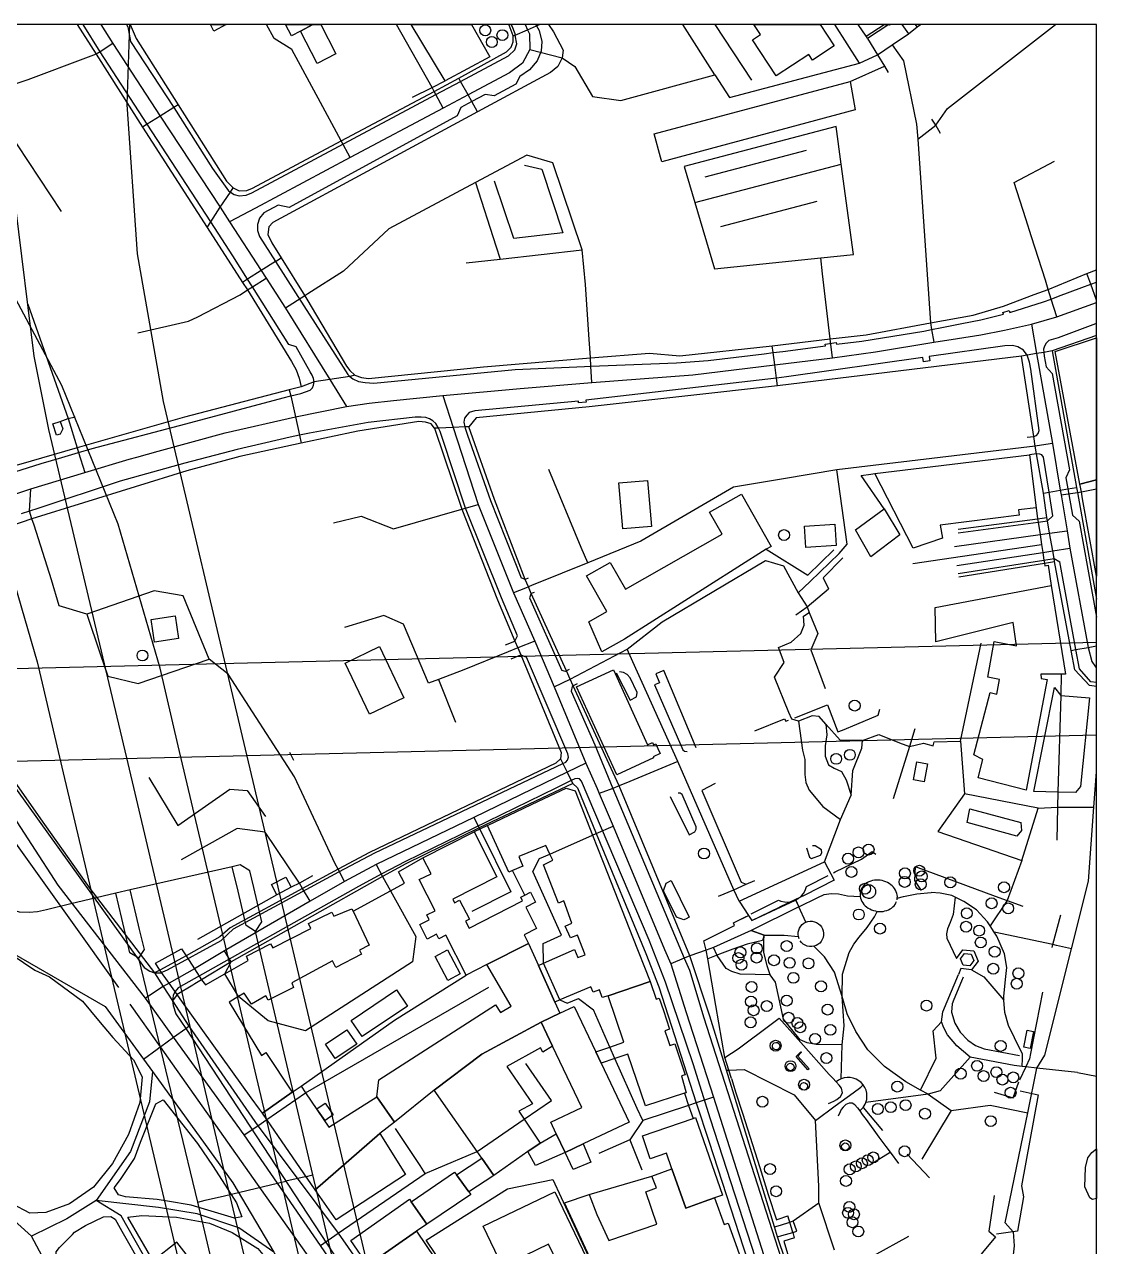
# Model space of a CAD drawing. Header units: metres. Extents: x -847 to 846, y -696 to 697.
# Drawn here: x 551.1 to 845.7, y 359.7 to 695.7 of the extents above; entities that cross this region are included whole.
import ezdxf

# ---------------------------------------------------------------- set-up
doc = ezdxf.new("R2010")
doc.units = ezdxf.units.M
for name, color, linetype in [('OSM_BARRIER', 1, 'Continuous'), ('OSM_BUILDING', 8, 'Continuous'), ('OSM_GREEN_EXISTING', 94, 'Continuous'), ('OSM_HYDROGRAPHY', 5, 'Continuous'), ('OSM_PATH', 32, 'Continuous'), ('OSM_RAILWAY', 6, 'Continuous'), ('OSM_ROAD_LOCAL', 9, 'Continuous'), ('OSM_ROAD_MAJOR', 30, 'Continuous'), ('SITE_BORDER', 3, 'Continuous')]:
    doc.layers.add(name, color=color, linetype=linetype)

msp = doc.modelspace()

# ---------------------------------------------------------------- linework, layer by layer
at = {"layer": 'OSM_BARRIER'}
for points in [[(608.295, 632.161), (602.275, 641.434), (584.796, 668.351), (571.897, 688.233), (567.237, 695.747)], [(579.075, 695.747), (579.471, 695.123), (580.191, 691.049), (592.132, 672.893), (602.751, 656.106), (607.124, 650.017), (607.681, 649.638), (608.696, 649.004), (610.099, 648.625), (612.023, 648.792), (613.589, 649.482), (664.158, 676.477), (670.955, 680.017), (684.143, 687.12), (685.828, 688.778), (686.354, 690.426), (685.978, 692.808), (685.928, 693.131), (685.151, 695.246), (684.836, 695.747)], [(691.551, 695.747), (691.779, 695.357), (692.525, 694.077), (693.308, 691.06), (693.07, 688.422), (692.005, 685.761), (689.868, 683.235), (687.212, 681.442), (686.141, 679.283)], [(750.956, 680.429), (740.889, 695.747)], [(782.386, 692.496), (780.25, 695.747)], [(782.8, 691.873), (785.563, 687.409), (787.436, 684.259), (788.495, 682.555)], [(778.064, 680.051), (787.436, 684.259)], [(686.141, 679.283), (680.158, 676.077), (677.721, 676.522), (674.031, 674.563), (670.993, 672.926), (669.984, 670.577), (623.788, 645.442), (620.787, 646.054), (616.903, 643.972), (615.694, 642.525), (615.149, 640.766), (615.099, 639.107), (615.644, 637.46), (620.035, 630.547), (625.523, 621.92)], [(657.724, 675.732), (663.124, 678.414), (666.658, 680.207)], [(802.809, 665.791), (801.525, 668.062), (800.498, 669.687)], [(688.497, 657.03), (693.226, 655.972), (699.028, 638.417), (685.583, 636.903), (680.29, 652.7)], [(629.602, 600.212), (625.736, 607.125), (623.738, 607.771), (613.708, 623.612), (612.405, 625.682), (608.295, 632.161)], [(625.523, 621.92), (638.685, 601.526)], [(835.292, 620.996), (841.682, 623.4)], [(841.682, 623.4), (844.163, 624.335), (845.742, 624.929)], [(803.198, 612.413), (808.686, 613.482), (813.911, 614.573), (820.15, 616.075), (820.006, 616.576), (821.729, 617.066), (821.873, 616.576), (831.17, 619.448)], [(831.17, 619.448), (833.288, 620.239), (835.292, 620.996)], [(798.299, 611.456), (800.391, 611.868), (803.198, 612.413)], [(845.491, 613.448), (835.192, 609.574)], [(845.742, 613.541), (845.491, 613.448)], [(771.147, 607.86), (774.161, 608.261)], [(774.161, 608.261), (774.223, 607.793), (781.24, 608.639), (798.299, 611.456)], [(835.192, 609.574), (832.661, 608.829), (831.872, 608.138)], [(709.095, 601.871), (730.245, 602.739), (738.953, 603.329), (754.37, 605.188)], [(754.37, 605.188), (756.839, 605.5), (759.545, 605.845)], [(759.545, 605.845), (771.21, 607.393), (771.147, 607.86)], [(820.501, 607.37), (799.74, 604.443), (799.921, 603.218), (798.211, 602.951), (798.023, 604.187), (760.485, 598.81)], [(824.11, 607.092), (822.681, 607.493), (820.501, 607.37)], [(827.643, 600.981), (827.33, 602.851), (826.678, 604.799), (825.632, 606.157), (824.11, 607.092)], [(831.872, 608.138), (831.433, 607.326), (831.189, 606.48), (831.226, 605.522), (831.327, 604.509), (831.859, 601.626), (833.513, 599.745)], [(638.685, 601.526), (639.92, 599.522), (640.465, 598.977), (641.317, 598.331), (642.839, 597.552)], [(647.099, 597.107), (685.947, 600.836), (704.992, 601.693)], [(704.992, 601.693), (706.771, 601.771), (709.095, 601.871)], [(626.983, 594.29), (629.614, 595.225), (630.197, 595.826), (630.541, 596.606), (630.698, 597.485), (630.516, 598.42), (630.159, 599.277), (629.602, 600.212)], [(755.348, 598.175), (705.374, 592.431), (705.43, 591.919), (703.388, 591.685), (703.325, 592.197), (674.827, 589.548), (673.261, 589.069)], [(760.485, 598.81), (757.778, 598.476), (755.348, 598.175)], [(829.936, 584.082), (827.643, 600.981)], [(833.513, 599.745), (838.349, 573.24), (837.297, 571.058), (837.848, 568.03), (839.164, 560.828), (840.924, 559.169), (845.742, 532.783)], [(642.839, 597.552), (644.681, 597.274), (647.099, 597.107)], [(569.629, 579.106), (595.459, 585.93), (622.178, 593.055)], [(622.178, 593.055), (624.283, 593.6), (626.983, 594.29)], [(672.64, 588.335), (672.052, 587.489), (671.864, 586.353), (672.127, 585.106), (672.196, 584.761), (672.816, 582.802)], [(673.261, 589.069), (672.64, 588.335)], [(558.841, 585.908), (560.877, 586.609), (563.057, 587.355), (565.043, 587.823)], [(660.117, 587.789), (658.432, 587.767), (645.545, 586.32), (629.376, 583.392)], [(662.429, 587.299), (661.37, 587.678), (660.117, 587.789)], [(665.743, 582.446), (665.311, 583.826), (664.897, 584.772), (664.816, 584.962), (664.12, 586.03), (663.3, 586.787), (662.429, 587.299)], [(624.082, 582.279), (609.548, 578.917), (595.189, 575.154), (577.41, 570.201), (554.7, 562.664)], [(629.376, 583.392), (626.676, 582.824), (624.082, 582.279)], [(672.283, 562.72), (665.743, 582.446)], [(672.816, 582.802), (679.2, 564.846)], [(826.703, 582.245), (828.514, 582.479), (829.24, 582.702), (829.723, 583.247), (829.936, 584.082)], [(561.316, 576.635), (565.933, 578.06), (569.629, 579.106)], [(517.807, 562.609), (537.892, 569.41), (555.671, 575.043), (561.316, 576.635)], [(831.132, 576.746), (830.669, 577.436), (830.143, 577.626), (829.266, 577.67), (827.286, 577.381)], [(833.757, 560.594), (832.699, 567.117), (831.132, 576.746)], [(787.323, 562.564), (781.027, 571.759), (783.702, 572.115), (784.792, 572.26)], [(679.2, 564.846), (687.569, 543.606)], [(554.7, 562.664), (552.42, 561.919), (550.146, 561.184)], [(686.586, 527.61), (682.213, 538.063), (672.283, 562.72)], [(829.128, 562.82), (829.535, 559.837), (829.679, 558.868), (830.199, 555.495), (830.619, 552.779), (830.957, 550.597), (831.283, 548.482), (831.414, 547.603), (831.527, 546.879), (832.454, 547.046), (833.225, 541.436)], [(807.69, 555.952), (829.679, 558.868), (832.279, 559.236), (833.757, 560.594)], [(754.959, 551.477), (766.392, 544.308), (773.547, 551.299)], [(795.254, 547.536), (830.619, 552.779)], [(776.009, 549.128), (770.627, 543.551), (772.075, 540.579)], [(807.746, 544.809), (831.283, 548.482), (834.052, 548.916), (835.631, 547.959)], [(841.068, 518.548), (840.091, 523.847), (835.631, 547.959)], [(689.543, 543.495), (688.722, 543.161), (687.569, 543.606)], [(691.165, 539.588), (690.376, 539.243), (689.919, 538.118)], [(689.919, 538.118), (698.764, 518.114)], [(763.116, 533.398), (766.179, 535.603), (772.075, 540.579)], [(683.297, 525.127), (685.89, 526.218), (686.586, 527.61)], [(684.85, 521.298), (687.5, 522.411), (689.023, 521.788)], [(699.836, 492.9), (700.349, 493.424), (700.619, 494.281), (700.45, 495.171), (689.023, 521.788)], [(700.807, 518.37), (700.055, 517.981), (699.779, 517.836), (698.764, 518.114)], [(713.687, 517.446), (717.571, 509.921), (719.313, 510.856), (719.444, 512.025), (717.552, 516.099), (716.713, 517.023), (715.704, 517.569), (714.652, 517.702)], [(735.701, 496.863), (726.768, 518.125), (724.588, 517.168), (725.647, 514.741), (724.231, 514.129), (732.005, 496.318), (732.519, 495.939), (733.227, 495.806)], [(845.742, 514.803), (844.144, 515.02), (841.068, 518.548)], [(702.987, 514.418), (701.928, 513.862), (701.565, 513.673), (701.295, 512.47)], [(836.057, 517.09), (835.887, 511.246), (835.104, 484.652), (834.985, 480.566), (834.829, 471.416)], [(701.295, 512.47), (707.817, 497.654), (712.829, 485.709), (732.438, 439.011), (733.828, 435.693), (737.806, 422.624), (761.462, 349.02), (762.22, 346.66), (770.308, 323.973), (772.82, 317.661), (777.174, 309.791), (799.683, 282.15), (802.07, 279.223)], [(531.32, 509.743), (583.982, 436.45), (585.498, 435.448), (586.801, 435.014), (587.891, 434.948), (588.511, 435.003), (589.112, 435.226), (590.39, 435.76), (605.156, 443.864), (608.539, 447.092), (637.439, 462.755), (647.337, 467.965), (699.04, 492.522), (699.836, 492.9)], [(762.778, 505.123), (771.793, 508.697), (774.643, 501.272), (775.921, 501.717)], [(779.849, 503.32), (785.675, 505.847), (786.22, 507.494)], [(751.789, 501.528), (759.984, 504.845), (760.372, 504.133), (761.105, 504.433)], [(775.921, 501.717), (779.849, 503.32)], [(795.824, 502.095), (794.302, 497.197), (789.823, 482.826)], [(625.097, 493.357), (624.577, 494.47), (624.038, 495.606)], [(535.248, 489.227), (567.837, 443.731), (576.896, 430.907)], [(585.247, 488.659), (593.247, 475.523), (607.531, 485.442), (612.236, 485.108), (617.279, 477.961)], [(831.233, 226.914), (788.689, 282.117), (771.354, 304.025), (767.533, 310.192), (765.064, 315.613), (762.596, 322.57), (757.24, 340.471), (756.482, 342.808), (739.611, 394.75), (734.862, 409.967), (727.225, 432.387), (722.74, 443.976), (704.165, 487.68), (703.651, 488.281), (703.106, 488.448), (702.385, 488.325), (701.352, 487.869), (697.161, 485.798)], [(697.161, 485.798), (655.782, 465.594), (649.329, 462.232), (642.889, 458.692), (593.341, 430.851), (592.489, 429.871), (592.364, 429.727), (591.925, 428.714), (591.756, 427.266), (591.919, 425.953), (592.665, 423.671), (595.421, 419.719), (637.746, 355.02), (640.972, 354.475), (651.81, 338.344), (652.562, 334.482), (667.378, 312.374), (670.711, 311.461), (676.593, 301.297), (676.005, 297.179), (677.352, 294.574), (680.327, 293.282)], [(728.56, 483.461), (733.809, 472.885), (735.319, 473.765), (735.701, 474.522), (735.701, 475.145), (731.836, 483.973), (731.329, 484.351), (730.74, 484.396)], [(740.901, 487.001), (737.218, 485.108), (748.03, 459.928), (749.396, 459.393), (751.814, 460.339)], [(678.31, 475.512), (676.224, 474.499), (674.626, 473.731)], [(765.985, 469.39), (766.869, 466.829), (767.414, 466.451), (769.894, 467.375), (770.233, 467.965), (770.101, 468.766), (768.378, 469.857), (767.708, 469.902)], [(773.91, 462.722), (781.14, 466.217), (784.072, 468.321), (785.036, 467.653)], [(641.436, 451.913), (651.716, 457.557), (655.563, 459.672), (653.852, 462.766), (660.593, 466.607)], [(795.918, 464.225), (795.686, 460.362), (797.578, 457.601)], [(795.918, 464.225), (817.851, 456.098)], [(630.266, 461.675), (626.638, 459.627), (624.414, 458.492)], [(688.565, 456.332), (685.22, 463.111)], [(765.998, 458.748), (771.931, 461.709)], [(773.459, 462.477), (773.91, 462.722)], [(741.828, 456.031), (746.082, 457.846), (749.396, 459.393), (751.814, 460.339)], [(758.355, 454.929), (758.975, 454.673), (759.971, 454.462), (760.986, 454.44), (761.995, 454.595), (762.953, 454.94), (763.83, 455.453), (764.601, 456.12), (765.165, 456.811), (765.616, 457.59), (765.929, 458.425), (765.998, 458.748)], [(620.43, 456.41), (598.635, 444.154)], [(750.843, 451.189), (758.355, 454.929)], [(817.851, 456.098), (821.203, 454.885), (825.469, 453.349)], [(745.951, 448.684), (749.428, 450.465)], [(833.513, 441.983), (833.714, 442.729), (835.9, 450.933)], [(738.928, 438.855), (738.408, 441.237), (737.844, 443.809)], [(740.024, 432.443), (738.928, 438.855)], [(627.077, 403.823), (652.819, 421.968), (672.49, 434.38)], [(809.099, 433.79), (808.629, 432.677)], [(741.12, 426.031), (740.024, 432.443)], [(808.629, 432.677), (806.518, 427.678)], [(806.518, 427.678), (806.011, 426.476)], [(830.888, 429.66), (827.568, 412.762)], [(580.072, 426.409), (588.392, 414.621), (622.071, 366.92), (663.237, 308.722), (671.08, 294.006), (675.641, 284.599), (682.758, 259.04), (669.552, 250.892)], [(743.576, 411.671), (741.12, 426.031)], [(806.011, 426.476), (805.892, 424.161), (806.781, 421.133), (808.266, 418.695), (810.346, 416.502), (812.426, 414.955), (814.863, 414.064)], [(743.576, 411.671), (747.254, 414.064), (756.701, 421.111), (758.543, 422.48)], [(758.543, 422.48), (764.45, 415.867)], [(764.45, 415.867), (772.275, 407.04)], [(814.863, 414.064), (824.548, 412.227)], [(745.362, 405.927), (744.648, 408.22), (743.576, 411.671)], [(827.568, 412.762), (827.28, 411.303), (826.277, 409.133), (824.58, 405.448)], [(772.275, 407.04), (773.24, 406.027)], [(745.362, 405.927), (746.621, 401.986)], [(772.031, 399.069), (772.682, 399.336), (773.547, 399.693), (774.349, 400.171), (775.389, 400.939), (775.921, 402.008), (775.683, 403.255), (774.969, 404.09)], [(773.24, 406.027), (774.173, 404.98), (774.969, 404.09)], [(817.613, 402.186), (822.844, 400.572), (824.36, 404.969)], [(732.475, 401.874), (733.622, 398.513), (734.831, 394.962)], [(746.621, 401.986), (748.406, 396.375)], [(780.018, 397.845), (779.279, 398.713), (778.596, 399.125), (777.763, 399.181), (776.811, 398.802), (776.128, 398.09), (775.501, 397.399), (775.238, 396.754), (774.731, 395.563)], [(780.018, 397.845), (780.632, 397.01), (781.353, 396.008)], [(748.406, 396.375), (753.18, 381.414)], [(781.353, 396.008), (782.399, 394.639)], [(782.399, 394.639), (785.939, 389.785)], [(785.939, 389.785), (787.843, 387.191)], [(787.843, 387.191), (788.977, 385.655), (791.282, 382.527)], [(783.94, 382.561), (788.977, 385.655)], [(793.707, 385.076), (799.84, 378.609)], [(753.18, 381.414), (755.523, 374.067)], [(706.32, 374.067), (723.498, 379.087)], [(755.523, 374.067), (757.753, 367.076)], [(817.557, 373.744), (816.11, 363.981), (817.995, 362.378), (810.822, 353.773)], [(757.753, 367.076), (758.273, 367.254)], [(758.273, 367.254), (760.861, 368.145)], [(761.224, 367.009), (760.861, 368.145)], [(762.421, 363.213), (762.289, 363.625), (761.393, 366.464), (761.224, 367.009)], [(762.753, 362.156), (762.421, 363.213)], [(762.753, 362.156), (759.771, 361.187)], [(759.771, 361.187), (762.37, 352.616)]]:
    msp.add_lwpolyline(points, dxfattribs=at)
at = {"layer": 'OSM_BUILDING'}
for points in [[(603.158, 693.943), (602.182, 695.747), (606.49, 695.747)], [(626.933, 693.91), (624.49, 692.585), (622.78, 695.747), (630.326, 695.747)], [(636.693, 687.687), (631.562, 684.993), (626.933, 693.91), (630.326, 695.747), (632.489, 695.747)], [(657.325, 695.747), (673.914, 695.747), (678.955, 686.852), (666.658, 680.207)], [(773.653, 689.891), (767.658, 685.951), (766.656, 687.476), (757.691, 681.587), (751.15, 691.55), (753.349, 692.986), (751.536, 695.747), (769.806, 695.747)], [(788.789, 695.558), (788.67, 695.736), (782.8, 691.873), (782.386, 692.496), (787.328, 695.747), (789.078, 695.747)], [(779.361, 672.236), (726.286, 657.932), (725.891, 659.234), (724.181, 665.668), (778.064, 680.051)], [(834.327, 605.778), (845.742, 609.622), (845.742, 570.489), (841.15, 569.344)], [(558.841, 585.908), (560.877, 586.609), (561.566, 584.561), (560.852, 583.125), (559.887, 582.791)], [(827.286, 577.381), (829.128, 562.82), (824.273, 562.252), (824.442, 560.805), (802.766, 558.1), (803.373, 554.482), (795.348, 551.733), (784.792, 572.26)], [(845.742, 570.489), (845.742, 544.006), (841.914, 565.269), (841.563, 567.228), (841.15, 569.344)], [(706.176, 531.517), (711.1, 534.345), (705.549, 544.152), (712.077, 547.848), (716.231, 540.512), (742.799, 555.551), (739.36, 561.629), (748.137, 566.594), (756.275, 552.223), (754.959, 551.477), (715.999, 526.686), (709.784, 523.235)], [(783.721, 549.395), (779.511, 556.764), (787.323, 562.564), (791.683, 555.417)], [(773.791, 558.345), (774.161, 552.468), (765.816, 551.944), (765.446, 557.822)], [(833.225, 541.436), (837.197, 517.101), (836.057, 517.09), (830.431, 517.068), (830.487, 515.877), (832.154, 515.61), (826.384, 485.175), (813.19, 488.637), (814.474, 493.669), (811.994, 494.949), (816.529, 512.025), (818.365, 511.602), (819.023, 515.643), (815.859, 516.311), (817.619, 526.096), (823.778, 524.916), (822.863, 531.35), (801.525, 526.007), (801.425, 535.413)], [(592.452, 533.109), (593.366, 526.897), (586.813, 525.94), (585.899, 532.152)], [(645.946, 506.125), (639.199, 520.163), (648.609, 524.671), (655.35, 510.634)], [(712.929, 518.292), (722.345, 497.676), (723.717, 498.299), (723.986, 497.709), (724.575, 497.988), (725.177, 496.685), (725.803, 495.316), (723.83, 494.414), (723.993, 494.058), (713.863, 489.45), (702.793, 513.65)], [(799.239, 492.466), (798.318, 487.513), (795.436, 488.047), (796.357, 493.001)], [(692.331, 436.974), (693.715, 437.597), (702.235, 441.404), (703.137, 439.178), (705.136, 439.957), (703.112, 445.322), (701.17, 444.599), (699.66, 447.849), (701.496, 448.606), (699.316, 454.774), (697.806, 454.172), (693.696, 464.659), (696.259, 465.961), (695.457, 467.631), (694.404, 470.035), (686.943, 466.996), (688.027, 464.269), (685.22, 463.111), (684.205, 462.699), (678.31, 475.512), (692.393, 482.18), (699.98, 485.765), (702.392, 485.03), (707.203, 472.83), (711.313, 462.41), (718.217, 444.899), (723.053, 432.632), (711.463, 428.702), (709.897, 428.235), (709.108, 430.294), (707.36, 429.671), (706.777, 431.152), (698.244, 427.511), (696.854, 426.921)], [(672.302, 449.174), (673.254, 447.293), (687.964, 454.762), (687.457, 455.764), (688.565, 456.332), (690.15, 457.133), (691.547, 454.373), (688.841, 453.004), (691.811, 447.148), (688.377, 445.412), (689.574, 443.052), (678.166, 437.263), (672.49, 434.38), (666.908, 445.367), (664.941, 444.365), (664.321, 445.601), (661.715, 444.276), (659.71, 448.228), (662.322, 449.553), (661.64, 450.9), (663.932, 452.068), (659.597, 460.607), (662.811, 462.232), (660.593, 466.607), (674.626, 473.731), (680.904, 461.375), (668.8, 455.23), (669.283, 454.273), (670.667, 454.985), (673.348, 449.697)], [(620.43, 456.41), (618.964, 459.226), (622.942, 461.308), (624.414, 458.492)], [(732.951, 449.853), (732.312, 449.53), (730.32, 450.298), (726.699, 457.568), (727.438, 459.66), (728.779, 460.328), (733.797, 450.276)], [(616.176, 412.238), (617.404, 413.04), (624.671, 402.164), (616.514, 396.375), (615.7, 397.533), (613.376, 400.572), (594.525, 426.933), (593.04, 429.025), (590.835, 432.131), (588.292, 435.727), (587.045, 437.597), (594.243, 441.616), (595.471, 439.679), (597.839, 436.105), (599.769, 433.066), (600.853, 431.652), (606.165, 434.725), (612.511, 438.365), (612.067, 439.59), (618.663, 442.929), (619.296, 441.838), (629.796, 447.17), (629.169, 448.517), (635.509, 451.668), (636.142, 450.577), (641.066, 452.614), (641.436, 451.913), (645.802, 442.617), (643.108, 441.248), (643.716, 440.079), (636.674, 436.461), (635.735, 438.298), (624.565, 432.276), (625.022, 430.973), (618.012, 427.433), (617.392, 428.625), (613.438, 426.331), (611.465, 429.393), (609.899, 428.469), (607.355, 426.921)], [(663.657, 402.687), (652.756, 393.893), (647.951, 400.85), (648.502, 405.548), (680.565, 426.209), (681.925, 424.072), (684.857, 425.819), (678.166, 437.263), (689.574, 443.052), (692.331, 436.974), (696.854, 426.921), (698.238, 423.893), (693.107, 421.456), (676.794, 412.65)], [(809.488, 440.28), (811.323, 440.068), (812.056, 438.365), (810.954, 436.884), (809.112, 437.096), (808.379, 438.799)], [(711.952, 414.565), (715.817, 415.878), (711.463, 428.702), (723.053, 432.632), (724.682, 427.712), (725.565, 428.012), (726.68, 424.65), (728.39, 419.485), (727.112, 419.051), (727.896, 416.691), (728.453, 415.01), (729.844, 415.467), (732.663, 406.951), (731.648, 406.617), (732.939, 402.019), (732.475, 401.874), (721.737, 398.446), (716.926, 412.606), (713.336, 411.381), (709.602, 410.112), (708.105, 413.262)], [(697.23, 390.72), (695.72, 393.904), (704.246, 397.945), (696.246, 414.832), (693.107, 421.456), (698.238, 423.893), (702.179, 425.764), (708.105, 413.262), (709.602, 410.112), (717.264, 393.937), (704.616, 387.948), (699.654, 385.6)], [(676.794, 412.65), (693.107, 421.456), (696.246, 414.832), (693.565, 413.196), (692.894, 414.365), (683.616, 409.21), (690.664, 398.969), (686.924, 396.976), (688.434, 394.717), (692.832, 388.138), (689.455, 385.811), (680.033, 379.277), (676.775, 384.052), (675.497, 385.833), (663.657, 402.687)], [(639.707, 419.318), (642.382, 415.333), (636.499, 411.392), (633.83, 415.366)], [(827.468, 414.164), (825.789, 414.498), (826.71, 419.196), (828.388, 418.862)], [(630.936, 375.269), (617.724, 394.661), (616.514, 396.375), (624.671, 402.164), (627.077, 403.823), (628.28, 401.997), (634.739, 392.524), (647.951, 400.85), (652.756, 393.893), (648.765, 390.787)], [(633.68, 399.103), (635.904, 395.897), (633.68, 394.349), (631.456, 397.566)], [(729.048, 381.113), (727.576, 385.41), (723.065, 383.874), (720.904, 390.208), (734.831, 394.962), (735.551, 395.206), (742.906, 373.822), (740.732, 373.076), (737.907, 372.097), (732.82, 370.315)], [(636.781, 367.109), (630.936, 375.269), (648.765, 390.787), (655.769, 379.566)], [(697.23, 390.72), (699.654, 385.6), (691.504, 381.982), (689.455, 385.811), (692.832, 388.138)], [(704.616, 387.948), (706.714, 382.95), (701.884, 380.935), (699.654, 385.6)], [(676.775, 384.052), (680.033, 379.277), (673.16, 374.757), (669.771, 379.444)], [(669.245, 380.178), (669.771, 379.444), (673.16, 374.757), (673.718, 373.989), (661.627, 365.907), (657.379, 372.019)], [(699.541, 371.696), (706.32, 374.067), (708.406, 368.501), (711.67, 361.421), (724.907, 365.829), (721.838, 374.779), (724.763, 375.826), (723.498, 379.087), (729.048, 381.113), (732.82, 370.315), (737.907, 372.097), (740.732, 373.076), (743.363, 365.774), (744.447, 366.163), (746.934, 359.25), (749.196, 352.938), (746.803, 352.048), (747.974, 348.519), (746.702, 348.096), (748.131, 343.799), (736.56, 339.858), (737.587, 336.842), (718.605, 330.374)], [(696.816, 374.746), (716.35, 334.092), (709.364, 330.73), (695.131, 360.341), (682.451, 354.252), (677.145, 365.295)], [(640.759, 361.421), (656.897, 372.72), (657.379, 372.019), (661.627, 365.907), (658.858, 363.992), (645.489, 354.619)], [(676.825, 337.231), (688.854, 319.431), (683.735, 316.492), (685.596, 313.453), (676.186, 307.91), (673.806, 311.594), (662.905, 328.493), (645.489, 354.619), (658.858, 363.992)]]:
    msp.add_lwpolyline(points, close=True, dxfattribs=at)
at = {"layer": 'OSM_GREEN_EXISTING'}
for points in [[(738.176, 653.868), (765.992, 661.204)], [(742.461, 640.176), (768.98, 647.167)], [(547.69, 439.946), (553.898, 435.693), (557.958, 433.868), (567.042, 427.155), (571.458, 421.912), (575.317, 417.225), (581.025, 411.069), (583.43, 406.35), (582.785, 399.359), (579.659, 390.531), (575.249, 382.527), (570.005, 376.093), (563.471, 371.495), (556.943, 369.102), (552.558, 368.924), (547.727, 371.451)]]:
    msp.add_lwpolyline(points, dxfattribs=at)
for points in [[(722.358, 570.39), (723.429, 557.688), (715.504, 557.02), (714.433, 569.722)], [(835.887, 511.246), (843.794, 510.589), (841.3, 486.177), (839.947, 484.54), (835.104, 484.652), (828.526, 484.819), (834.227, 513.45)], [(824.924, 476.28), (825.093, 474.143), (823.872, 472.585), (810.177, 476.28), (810.891, 480.065)], [(782.161, 455.709), (781.898, 455.909), (781.666, 456.143), (781.484, 456.421), (781.353, 456.722), (781.278, 457.044), (781.259, 457.367), (781.296, 457.701), (781.39, 458.013), (781.541, 458.313), (781.741, 458.57), (781.979, 458.803), (782.261, 458.981), (782.574, 459.115), (782.9, 459.182), (783.238, 459.193), (783.57, 459.148), (783.884, 459.048), (784.178, 458.881), (784.441, 458.67), (784.66, 458.425), (784.836, 458.135), (784.955, 457.824), (785.011, 457.501), (785.018, 457.189), (784.967, 456.866), (784.867, 456.566), (784.711, 456.287), (784.516, 456.031), (784.278, 455.82), (784.009, 455.642), (783.715, 455.519), (783.401, 455.453), (783.082, 455.43), (782.762, 455.475), (782.455, 455.564)], [(746.245, 448.016), (745.951, 448.684), (750.085, 450.733), (750.994, 449.363), (762.953, 454.94), (763.899, 453.126), (750.781, 446.625), (754.414, 445.311), (753.957, 443.875), (749.728, 442.851), (745.738, 441.504), (742.11, 440.157), (740.701, 439.567), (738.928, 438.855), (738.408, 441.237), (737.844, 443.809)], [(667.466, 432.91), (663.907, 439.467), (667.297, 441.304), (670.855, 434.747)], [(640.853, 421.879), (653.339, 430.283), (656.333, 425.842), (643.841, 417.437)], [(757.302, 413.875), (756.92, 414.12), (756.682, 414.52), (756.638, 414.977), (756.795, 415.4), (757.127, 415.723), (757.559, 415.867), (758.016, 415.812), (758.399, 415.556), (758.637, 415.166), (758.681, 414.71), (758.524, 414.287), (758.192, 413.964), (757.76, 413.819)], [(761.23, 408.108), (760.848, 408.364), (760.61, 408.754), (760.566, 409.21), (760.723, 409.633), (761.055, 409.956), (761.487, 410.101), (761.938, 410.045), (762.327, 409.789), (762.565, 409.4), (762.609, 408.943), (762.452, 408.52), (762.12, 408.197), (761.688, 408.053)], [(763.191, 411.938), (764.475, 413.296), (764.638, 413.151), (763.636, 412.082), (766.718, 408.598), (766.361, 408.286)], [(764.939, 402.798), (764.557, 403.043), (764.319, 403.433), (764.275, 403.889), (764.432, 404.324), (764.757, 404.646), (765.196, 404.791), (765.647, 404.724), (766.035, 404.479), (766.273, 404.09), (766.317, 403.633), (766.154, 403.199), (765.829, 402.888), (765.396, 402.743)], [(598.616, 388.082), (602.939, 381.737), (609.373, 371.718), (610.845, 367.855), (608.821, 367.488), (596.868, 371.072), (590.334, 372.174), (587.578, 372.631), (578.838, 373.377), (576.909, 373.922), (575.712, 375.859), (577.46, 378.152), (581.325, 383.952), (582.979, 388.449), (587.208, 398.936), (589.231, 400.038)], [(776.335, 386.212), (775.952, 386.468), (775.714, 386.857), (775.671, 387.314), (775.827, 387.748), (776.153, 388.06), (776.591, 388.204), (777.043, 388.149), (777.425, 387.904), (777.663, 387.503), (777.707, 387.047), (777.55, 386.624), (777.224, 386.301), (776.786, 386.156)], [(844.671, 372.698), (843.869, 373.076), (842.566, 376.104), (842.697, 381.481), (843.324, 384.13), (844.458, 385.555), (845.742, 386.543), (845.742, 372.975)], [(705.656, 310.448), (719.739, 317.038), (717.427, 321.457), (693.652, 324.096), (688.941, 320.7), (661.464, 361.488), (683.867, 375.614), (696.296, 378.197), (719.231, 328.66), (735.056, 334.448), (736.898, 331.643), (773.252, 276.317), (763.949, 272.777), (755.686, 269.772), (759.175, 262.213), (735.695, 252.339)], [(591.468, 312.674), (583.982, 320.021), (576.025, 329.027), (567.931, 340.437), (560.276, 354.486), (559.806, 356.423), (559.806, 358.26), (560.721, 359.44), (564.223, 363.002), (564.824, 363.681), (567.806, 365.551), (572.749, 367.878), (574.829, 367.967), (575.975, 367.276), (577.842, 363.959), (584.182, 352.849), (573.231, 345.313), (590.184, 324.251), (597.25, 331.131), (604.893, 323.851), (613.363, 315.735)], [(620.925, 316.181), (618.024, 317.272), (615.951, 319.454), (601.698, 331.966), (600.239, 333.502), (608.702, 340.716), (592.946, 360.942), (586.412, 355.755), (579.452, 367.822), (583.336, 368.234), (592.815, 367.766), (601.936, 366.119), (608.176, 363.581), (615.243, 359.172), (619.359, 354.23), (623.775, 345.925), (625.542, 339.157), (626.356, 330.775), (625.705, 324.708), (624.176, 318.708), (622.128, 316.403)]]:
    msp.add_lwpolyline(points, close=True, dxfattribs=at)
for centre in [(677.727, 694.133), (679.532, 690.916), (682.426, 692.808), (759.852, 555.34), (583.499, 522.233), (779.26, 508.463), (774.167, 493.813), (777.938, 494.915), (737.838, 467.798), (777.437, 466.373), (780.313, 468.087), (783.082, 468.867), (778.358, 462.733), (793.08, 462.343), (797.033, 463.056), (792.999, 459.983), (797.409, 459.315), (797.704, 461.497), (805.56, 459.861), (782.098, 458.091), (820.307, 458.514), (816.88, 454.106), (821.46, 452.703), (780.407, 451.022), (810.077, 451.356), (786.22, 447.148), (809.889, 447.66), (813.478, 446.603), (760.573, 442.35), (813.898, 443.33), (747.285, 439.044), (747.849, 440.614), (752.303, 439.167), (752.366, 441.716), (817.738, 440.77), (748.15, 437.207), (757.083, 438.443), (761.368, 437.719), (766.568, 437.575), (817.356, 436.105), (762.414, 433.612), (823.809, 431.986), (824.254, 434.847), (750.912, 431.118), (770.007, 431.263), (750.762, 427.077), (755.097, 425.853), (760.591, 427.344), (799.007, 425.964), (751.476, 424.695), (761.092, 422.624), (771.824, 424.873), (750.643, 421.367), (763.511, 421.2), (764.306, 420.02), (772.563, 419.296), (768.378, 416.825), (757.522, 414.921), (819.38, 414.877), (761.619, 409.322), (771.492, 411.537), (812.902, 409.4), (808.385, 407.262), (814.687, 406.583), (818.221, 407.674), (819.856, 405.626), (822.85, 406.227), (765.359, 404.223), (790.982, 403.7), (822.111, 402.008), (753.888, 399.537), (793.249, 398.602), (785.625, 397.544), (789.177, 398.034), (798.587, 396.242), (816.648, 394.205), (776.704, 387.525), (792.968, 385.934), (779.574, 381.748), (781.24, 382.616), (782.844, 383.473), (784.354, 384.241), (755.987, 381.013), (777.882, 380.946), (757.672, 374.924), (776.873, 377.774), (777.437, 368.98), (777.819, 370.616), (779.066, 368.59), (778.653, 366.397), (780.256, 363.87)]:
    msp.add_circle(centre, 1.5, dxfattribs=at)
at = {"layer": 'OSM_HYDROGRAPHY'}
msp.add_lwpolyline([(824.717, 402.52), (829.654, 401.451), (825.074, 376.46), (825.619, 373.377), (824.003, 363.959), (818.202, 363.146)], dxfattribs=at)
at = {"layer": 'OSM_PATH'}
for points in [[(565.517, 695.747), (570.763, 687.598), (583.493, 667.538), (601.285, 639.942), (611.014, 624.792), (612.367, 622.743), (624.471, 603.084), (625.755, 600.802), (626.544, 598.454), (627.127, 596.127)], [(580.095, 695.747), (581.764, 691.906), (593.285, 673.605), (606.641, 652.688), (608.439, 650.785), (610.068, 650.017), (612.211, 650.106), (613.72, 650.729)], [(613.72, 650.729), (638.134, 663.731), (663.694, 677.346), (670.435, 680.93), (683.56, 688.199), (684.832, 689.535), (685.352, 690.96), (685.433, 692.608), (684.274, 695.524), (684.13, 695.747)], [(691.779, 695.357), (692.634, 695.747)], [(695.134, 695.747), (696.478, 693.687), (699.147, 688.645), (698.865, 686.585), (697.668, 684.158)], [(792.222, 695.747), (794.058, 693.164)], [(796.438, 695.046), (795.968, 695.747)], [(685.433, 692.608), (685.978, 692.808)], [(685.978, 692.808), (689.355, 694.266), (691.779, 695.357)], [(697.668, 684.158), (695.626, 682.555), (675.566, 671.735), (619.309, 641.267), (618.262, 640.076), (617.962, 637.95), (619.033, 635.679), (621.645, 631.56), (628.092, 621.14), (628.656, 620.239), (639.575, 601.804), (640.471, 600.58), (641.868, 599.277), (643.722, 598.643)], [(670.955, 680.017), (670.435, 680.93)], [(674.031, 674.563), (673.01, 676.399), (670.955, 680.017)], [(592.132, 672.893), (588.373, 670.566), (584.796, 668.351)], [(593.285, 673.605), (592.132, 672.893)], [(675.566, 671.735), (674.031, 674.563)], [(584.796, 668.351), (583.493, 667.538)], [(602.275, 641.434), (604.812, 645.464), (607.681, 649.638)], [(607.681, 649.638), (608.439, 650.785)], [(601.285, 639.942), (602.275, 641.434)], [(620.035, 630.547), (616.139, 628.053), (612.405, 625.682)], [(620.035, 630.547), (621.645, 631.56)], [(612.405, 625.682), (611.014, 624.792)], [(643.722, 598.643), (645.621, 598.431), (677.251, 601.604), (706.633, 604.12), (722.859, 605.333), (731.222, 604.587), (756.594, 607.348), (772.526, 609.263), (782.424, 610.432), (800.059, 613.727), (811.862, 615.842), (820.163, 618.302), (828.589, 621.452), (832.448, 622.888), (843.111, 627.241), (845.742, 628.264)], [(844.163, 624.335), (843.111, 627.241)], [(845.742, 619.966), (844.163, 624.335)], [(845.742, 610.199), (833.501, 605.968)], [(756.839, 605.5), (756.594, 607.348)], [(757.778, 598.476), (757.29, 602.172), (756.839, 605.5)], [(831.226, 605.522), (829.259, 605.244), (826.678, 604.799)], [(833.501, 605.968), (831.226, 605.522)], [(833.501, 605.968), (840.229, 568.464), (840.479, 567.061), (845.742, 537.725)], [(825.125, 604.532), (758.067, 596.35), (706.295, 590.572), (675.234, 587.578), (673.167, 585.151)], [(826.678, 604.799), (825.125, 604.532)], [(845.742, 513.709), (843.819, 513.951), (839.753, 518.281), (838.75, 523.613), (834.177, 548.037), (834.052, 548.916), (833.682, 551.009), (832.843, 555.874), (832.279, 559.236), (832.116, 560.16), (831.176, 566.85), (829.266, 577.67), (828.89, 579.796), (828.514, 582.479), (825.125, 604.532)], [(640.465, 598.977), (634.97, 598.142), (630.698, 597.485)], [(641.868, 599.277), (640.465, 598.977)], [(758.067, 596.35), (757.778, 598.476)], [(627.127, 596.127), (623.832, 595.27), (595.014, 587.745), (565.588, 579.329), (549.4, 574.698), (520.482, 567.24)], [(623.832, 595.27), (624.283, 593.6)], [(630.698, 597.485), (627.127, 596.127)], [(624.283, 593.6), (625.536, 587.878), (626.676, 582.824)], [(663.77, 584.717), (662.811, 585.93), (661.326, 586.431), (659.491, 586.531), (642.689, 583.938), (627.165, 580.654), (610.243, 576.98), (595.728, 573.05), (553.134, 559.781), (540.442, 555.529), (537.203, 554.449), (534.828, 553.659)], [(664.897, 584.772), (663.77, 584.717)], [(663.77, 584.717), (671.325, 562.453), (681.085, 537.584), (685.89, 526.218), (686.699, 524.315), (687.5, 522.411), (698.564, 495.528), (698.382, 493.824), (699.04, 492.522)], [(672.127, 585.106), (668.869, 584.951), (664.897, 584.772)], [(673.167, 585.151), (672.127, 585.106)], [(845.742, 225.517), (844.589, 225.99), (843.43, 227.192), (800.46, 282.707), (783.326, 303.412), (777.243, 311.038), (773.635, 318.763), (762.483, 349.332), (758.01, 362.356), (757.202, 365.117), (744.002, 408.197), (739.435, 423.103), (733.929, 439.634), (714.533, 486.355), (711.219, 493.579), (701.928, 513.862), (701.057, 515.765), (700.055, 517.981), (690.376, 539.243), (689.58, 541.124), (688.722, 543.161), (680.215, 565.158), (673.167, 585.151)], [(626.676, 582.824), (627.165, 580.654)], [(774.956, 550.308), (777.212, 552.801), (774.324, 573.329)], [(832.699, 567.117), (835.731, 567.651), (837.848, 568.03)], [(837.848, 568.03), (840.229, 568.464)], [(831.176, 566.85), (832.699, 567.117)], [(807.677, 556.998), (829.535, 559.837), (832.116, 560.16)], [(519.831, 548.605), (518.195, 548.093), (516.805, 547.325), (515.577, 546.3), (514.781, 545.354), (513.917, 543.851), (513.603, 543.028), (513.284, 541.592), (513.215, 540.233), (513.447, 538.541), (513.898, 537.217), (521.654, 525.55), (523.063, 523.391), (538.368, 501.661), (555.508, 477.316), (568.996, 458.169), (586.801, 435.014)], [(767.038, 542.56), (774.956, 550.308)], [(807.865, 543.84), (831.414, 547.603), (834.177, 548.037)], [(767.038, 542.56), (763.768, 539.488)], [(761.199, 506.57), (757.252, 516.233), (759.896, 520.263), (758.361, 524.448), (761.844, 525.918), (764.475, 528.322), (765.359, 530.549), (765.208, 533.02), (766.781, 534.022)], [(794.302, 497.197), (798.167, 498.121), (800.855, 497.409), (801.105, 498.5), (808.329, 498.667), (814.042, 525.595)], [(840.091, 523.847), (843.424, 524.437), (845.742, 524.86)], [(838.75, 523.613), (840.091, 523.847)], [(761.976, 504.767), (761.199, 506.57)], [(763.843, 504.211), (761.976, 504.767)], [(781.403, 498.878), (775.313, 498.923), (771.292, 503.342), (769.475, 505.48), (767.545, 505.68), (763.843, 504.211), (764.895, 496.195), (765.566, 493.669), (765.566, 489.472), (765.816, 487.29), (766.743, 485.186), (770.483, 480.689), (775.389, 477.126)], [(771.292, 503.342), (771.573, 500.437), (771.154, 497.364), (771.154, 494.592), (772.037, 492.199), (773.591, 491.275), (775.652, 490.318), (776.949, 488.047), (778.252, 483.806)], [(747.479, 454.651), (770.953, 465.516), (775.389, 477.126), (778.252, 483.806), (778.797, 490.652), (781.234, 496.785), (781.403, 498.878), (785.901, 500.515), (791.596, 498.188)], [(791.596, 498.188), (794.302, 497.197)], [(808.329, 498.667), (809.425, 484.184)], [(698.382, 493.824), (697.079, 492.633), (645.921, 468.098), (637.251, 463.49), (627.497, 458.191), (607.612, 447.393), (604.768, 444.877), (595.471, 439.679)], [(699.04, 492.522), (700.224, 490.184), (701.352, 487.869)], [(701.352, 487.869), (701.746, 487.067), (703.112, 485.843), (708.224, 473.275), (721.875, 440.324), (725.421, 431.129), (735.689, 399.203), (739.241, 388.438), (754.565, 341.339), (754.959, 340.126), (763.21, 315.479), (765.522, 309.891), (769.663, 303.791), (787.705, 281.861), (830.23, 226.457), (831.264, 224.231), (831.483, 222.505)], [(701.746, 487.067), (676.023, 474.889), (655.914, 464.915), (649.48, 461.486), (607.913, 437.964), (599.769, 433.066)], [(809.425, 484.184), (802.152, 473.876), (825.175, 465.828), (829.673, 480.232), (809.425, 484.184)], [(829.673, 480.232), (834.985, 480.566), (845.034, 480.577)], [(647.437, 255.734), (644.894, 253.998), (642.4, 252.328), (638.153, 252.239), (632.872, 256.324), (629.107, 261.044), (590.184, 309.769), (582.541, 319.342), (563.483, 342.998), (553.027, 362.601), (546.368, 368.557), (538.731, 378.542), (529.81, 390.197), (497.152, 431.686), (469.318, 467.041), (469.28, 470.392), (469.23, 475.078)], [(614.096, 458.48), (613.025, 463.033), (610.369, 464.659), (608.189, 464.158), (580.141, 457.79), (576.176, 456.855), (563.803, 453.95), (557.087, 452.336)], [(609.774, 457.467), (608.189, 464.158)], [(770.953, 465.516), (773.584, 460.484)], [(825.175, 465.828), (821.203, 454.885)], [(773.584, 460.484), (765.421, 456.265)], [(790.906, 455.041), (790.975, 455.486), (790.994, 455.931), (790.95, 456.388), (790.85, 456.833), (790.7, 457.278), (790.493, 457.712), (790.236, 458.124), (789.929, 458.514), (789.585, 458.881), (789.19, 459.215), (788.77, 459.527), (788.307, 459.794), (787.824, 460.017), (787.317, 460.195), (786.797, 460.339), (786.264, 460.429), (785.732, 460.484), (785.193, 460.484), (784.667, 460.429), (784.153, 460.339), (783.658, 460.195), (783.188, 460.017), (782.743, 459.794), (782.336, 459.527), (781.967, 459.226), (781.641, 458.881), (781.365, 458.514), (781.133, 458.124), (780.952, 457.712), (780.833, 457.278), (780.758, 456.844), (780.745, 456.388), (780.789, 455.942), (780.889, 455.486), (781.039, 455.041), (781.246, 454.618), (781.503, 454.206), (781.81, 453.805), (782.155, 453.438), (782.543, 453.104), (782.969, 452.803), (783.426, 452.536), (783.915, 452.313), (784.416, 452.124), (784.942, 451.991), (785.475, 451.89), (786.007, 451.846), (786.546, 451.846), (787.072, 451.89), (787.586, 451.991), (788.081, 452.124), (788.551, 452.313), (788.996, 452.536), (789.403, 452.803), (789.766, 453.104), (790.092, 453.438), (790.374, 453.805), (790.606, 454.195), (790.781, 454.607)], [(581.776, 450.877), (580.141, 457.79)], [(610.713, 453.493), (609.774, 457.467)], [(615.036, 454.506), (614.096, 458.48)], [(792.642, 455.942), (796.388, 456.722), (800.31, 457.078)], [(825.381, 412.717), (824.843, 413.697), (821.566, 420.498), (820.558, 424.072), (820.294, 427.489), (820.219, 428.435), (820.727, 433.144), (821.103, 436.461), (820.432, 440.246), (818.371, 445.078), (817.632, 446.191), (816.492, 447.894), (815.765, 448.985), (812.702, 452.258), (809.3, 454.562), (806.882, 455.742), (805.936, 456.21), (802.747, 456.922), (800.31, 457.078)], [(577.811, 449.942), (576.176, 456.855)], [(649.16, 299.828), (648.22, 303.813), (630.366, 379.432), (614.579, 446.302), (616.339, 449.007), (615.036, 454.506)], [(762.966, 455.107), (763.899, 453.126), (750.781, 446.625), (740.5, 441.983), (738.408, 441.237), (733.929, 439.634), (732.438, 439.011), (728.766, 437.474)], [(747.479, 454.651), (750.085, 450.733), (750.994, 449.363)], [(765.421, 456.265), (762.966, 455.107), (758.605, 453.037)], [(765.841, 448.885), (763.899, 453.126), (769.118, 455.709), (770.872, 456.51), (772.801, 456.811), (774.85, 456.688), (777.318, 456.154), (780.789, 455.942)], [(790.975, 455.486), (792.642, 455.942)], [(806.882, 455.742), (806.355, 451.044), (805.516, 448.851), (804.758, 447.048), (804.488, 445.701), (804.595, 444.488), (807.232, 438.933)], [(821.203, 454.885), (816.492, 447.894)], [(557.087, 452.336), (554.681, 451.79), (552.345, 451.534), (549.701, 451.679), (547.327, 452.414)], [(582.71, 446.937), (581.776, 450.877)], [(614.579, 446.302), (612.01, 447.983), (610.713, 453.493)], [(750.994, 449.363), (758.605, 453.037)], [(799.502, 401.607), (797.359, 402.743), (793.3, 404.98), (787.473, 409.255), (782.9, 413.763), (779.574, 418.817), (777.199, 423.749), (775.833, 428.502), (775.952, 434.614), (777.763, 440.591), (779.01, 442.873), (780.494, 444.833), (782.725, 447.449), (784.742, 450.421), (785.475, 451.89)], [(578.744, 446.002), (577.811, 449.942)], [(617.504, 292.403), (616.621, 296.154), (598.723, 371.963), (582.503, 438.977), (584.025, 441.371), (582.71, 446.937)], [(764.006, 444.343), (763.818, 444.933), (763.742, 445.534), (763.768, 446.135), (763.893, 446.714), (764.118, 447.271), (764.438, 447.783), (764.839, 448.228), (765.309, 448.595), (765.841, 448.885), (766.418, 449.074), (767.013, 449.163), (767.62, 449.152), (768.216, 449.029), (768.779, 448.807), (769.293, 448.484), (769.75, 448.083), (770.126, 447.616), (770.414, 447.081), (770.609, 446.502), (770.703, 445.912), (770.69, 445.3), (770.571, 444.71), (770.352, 444.143), (770.039, 443.63), (769.638, 443.174), (769.168, 442.784), (768.635, 442.495), (768.059, 442.306), (767.451, 442.206), (766.831, 442.217), (766.23, 442.339), (765.653, 442.573), (765.127, 442.896), (764.67, 443.308), (764.294, 443.797)], [(540.41, 444.588), (573.275, 425.741), (583.769, 411.27), (586.243, 407.863), (589.069, 403.956), (608.314, 377.273), (619.572, 358.137), (628.9, 341.083), (659.259, 303.39), (665.768, 295.742), (673.079, 277.631), (672.847, 272.755), (670.692, 270.117), (661.495, 264.651)], [(582.503, 438.977), (580.06, 440.436), (578.744, 446.002)], [(754.414, 445.311), (750.781, 446.625)], [(775.827, 415.222), (768.642, 415.311), (766.205, 415.756), (764.306, 416.558), (759.67, 422.213), (757.54, 432.432), (756.031, 434.402), (755.191, 436.929), (754.251, 440.669), (754.327, 443.708), (754.414, 445.311), (759.852, 445.311), (763.818, 444.933)], [(834.747, 442.506), (833.714, 442.729), (817.632, 446.191)], [(693.715, 437.597), (693.621, 443.029)], [(756.031, 434.402), (747.761, 434.658), (745.518, 435.359), (743.933, 436.217), (741.496, 439.757), (740.5, 441.983)], [(775.564, 405.826), (775.827, 415.222), (776.366, 420.42), (775.833, 428.502), (773.754, 435.159), (770.959, 439.4), (768.059, 442.306)], [(807.232, 438.933), (809.03, 441.337), (812.012, 440.992), (813.203, 438.231), (811.411, 435.827), (808.423, 436.172)], [(838.876, 441.616), (834.747, 442.506)], [(594.469, 439.077), (588.292, 435.727)], [(595.471, 439.679), (594.469, 439.077)], [(698.244, 427.511), (693.715, 437.597)], [(588.292, 435.727), (586.801, 435.014)], [(586.801, 435.014), (589.225, 431.229), (591.756, 427.266)], [(804.72, 427.133), (807.79, 434.513)], [(808.423, 436.172), (807.79, 434.513)], [(811.411, 435.827), (814.756, 433.857), (820.294, 427.489)], [(597.313, 431.586), (593.04, 429.025)], [(597.927, 431.964), (597.313, 431.586)], [(598.334, 432.209), (597.927, 431.964)], [(598.848, 432.51), (598.334, 432.209)], [(599.769, 433.066), (598.848, 432.51)], [(593.04, 429.025), (591.756, 427.266)], [(591.756, 427.266), (596.279, 420.342), (615.199, 392.924), (629.833, 373.366), (632.959, 369.191), (637.307, 363.369), (661.99, 327.936), (667.152, 320.077), (675.29, 307.698), (687.858, 283.264), (700.274, 255.144), (706.075, 242.354), (710.367, 232.903), (720.071, 211.518), (730.514, 188.486), (731.492, 186.694), (732.914, 185.191), (735.012, 184.323)], [(698.244, 427.511), (700.199, 426.632), (703.325, 427.968), (707.51, 424.784)], [(810.966, 411.826), (807.326, 414.877), (804.758, 417.893), (803.793, 419.83), (803.079, 421.511), (803.461, 424.283), (804.72, 427.133)], [(595.421, 419.719), (596.279, 420.342)], [(797.359, 402.743), (801.676, 411.515), (800.836, 419.018), (803.079, 421.511)], [(588.542, 414.732), (592.044, 417.27), (595.421, 419.719)], [(583.769, 411.27), (587.534, 413.997)], [(587.534, 413.997), (588.392, 414.621), (588.542, 414.732)], [(829.334, 408.787), (826.277, 409.133), (825.294, 409.244), (823.063, 409.489), (810.966, 411.826), (802.784, 402.52), (799.502, 401.607)], [(825.294, 409.244), (825.35, 411.448)], [(825.35, 411.448), (825.381, 412.717)], [(586.243, 407.863), (585.454, 399.47), (580.229, 385.867), (570.769, 372.353)], [(744.002, 408.197), (744.648, 408.22), (748.889, 408.442), (762.671, 401.474), (768.466, 394.372)], [(820.62, 366.208), (826.81, 396.464), (829.334, 408.787)], [(840.511, 407.585), (829.334, 408.787)], [(840.511, 407.585), (845.742, 406.614)], [(780.632, 397.01), (781.146, 397.466), (781.603, 397.978), (781.898, 398.424), (782.148, 398.88), (782.355, 399.37), (782.568, 400.182), (782.643, 401.028), (782.587, 401.863), (782.386, 402.687), (782.061, 403.455), (781.61, 404.168), (781.052, 404.802), (780.394, 405.325), (779.661, 405.748), (778.872, 406.027), (778.045, 406.183), (777.205, 406.205), (776.366, 406.082), (775.564, 405.826), (774.837, 405.459), (774.173, 404.98)], [(778.803, 401.975), (780.964, 403.567)], [(781.61, 404.168), (780.964, 403.567)], [(773.929, 398.379), (778.803, 401.975)], [(799.502, 401.607), (782.355, 399.37)], [(799.502, 401.607), (805.81, 397.143), (816.479, 398.579), (826.81, 396.464)], [(768.466, 394.372), (773.929, 398.379)], [(781.603, 397.978), (786.941, 391.666)], [(805.81, 397.143), (797.748, 383.785)], [(769.393, 376.349), (768.466, 394.372)], [(606.027, 373.677), (622.923, 377.674)], [(628.217, 378.92), (622.923, 377.674)], [(628.217, 378.92), (630.366, 379.432)], [(600.746, 372.43), (606.027, 373.677)], [(769.4, 375.447), (769.393, 376.349)], [(769.418, 372.508), (769.4, 375.447)], [(619.572, 358.137), (609.968, 364.827), (598.503, 368.757), (587.891, 370.494), (570.769, 372.353), (562.681, 367.332), (553.027, 362.601)], [(629.107, 261.044), (634.156, 302.488), (631.8, 308.066), (622.416, 313.609), (616.182, 316.114), (599.744, 331.187), (587.672, 350.545), (577.673, 368.211), (570.769, 372.353)], [(598.723, 371.963), (600.746, 372.43)], [(762.389, 366.787), (769.425, 371.774)], [(769.425, 371.774), (769.418, 372.508)], [(773.685, 358.683), (769.425, 371.774)], [(758.831, 365.629), (761.393, 366.464)], [(761.393, 366.464), (762.389, 366.787)], [(763.316, 363.926), (762.389, 366.787)], [(757.202, 365.117), (758.831, 365.629)], [(759.232, 362.757), (762.289, 363.625)], [(762.289, 363.625), (763.316, 363.926)], [(822.825, 363.748), (823.114, 359.885), (822.788, 357.413), (821.698, 353.183), (818.252, 349.788), (811.536, 345.814)], [(820.62, 366.208), (822.825, 363.748)], [(758.01, 362.356), (759.232, 362.757)]]:
    msp.add_lwpolyline(points, dxfattribs=at)
at = {"layer": 'OSM_RAILWAY'}
for points in [[(462.468, 695.747), (485.143, 668.596), (508.14, 634.443), (527.505, 598.12), (543.029, 559.982), (554.556, 520.463)], [(588.336, 518.793), (576.815, 558.323), (561.291, 596.45), (541.92, 632.785), (518.922, 666.926), (494.859, 695.747)], [(548.634, 695.747), (547.859, 686.552), (548.636, 645.397), (553.641, 604.532), (557.713, 584.349)], [(589.275, 592.108), (582.171, 632.662), (579.271, 673.728), (579.991, 695.747)], [(610.632, 501.483), (589.275, 592.108)], [(557.713, 584.349), (579.095, 494.08)], [(845.742, 525.805), (28.981, 505.958)], [(554.556, 520.463), (561.673, 489.995)], [(593.329, 497.431), (588.336, 518.793)], [(681.342, 202.234), (639.099, 381.047), (610.632, 501.483)], [(-107.422, 477.238), (845.742, 500.396)], [(664.039, 198.171), (621.821, 376.972), (593.329, 497.431)], [(579.095, 494.08), (607.481, 373.533), (649.805, 194.831)], [(561.673, 489.995), (590.203, 369.469), (632.377, 190.735)]]:
    msp.add_lwpolyline(points, dxfattribs=at)
at = {"layer": 'OSM_ROAD_LOCAL'}
for points in [[(572.04, 695.747), (575.38, 690.515), (588.373, 670.566), (604.812, 645.464), (607.449, 641.434), (616.139, 628.053), (617.454, 626.016), (622.773, 617.768), (634.97, 598.142), (639.581, 590.717)], [(688.697, 695.747), (689.355, 694.266), (689.85, 693.142), (689.988, 688.878), (687.951, 685.105), (684.387, 682.478), (673.01, 676.399), (666.156, 672.748), (640.621, 659.134), (614.61, 645.263), (607.449, 641.434)], [(632.433, 674.273), (624.527, 688.89), (619.735, 691.84), (617.623, 695.747)], [(663.124, 678.414), (653.281, 695.747)], [(689.988, 688.878), (698.865, 686.585), (702.385, 684.192), (707.153, 675.921), (714.978, 674.874), (740.795, 681.932), (732.063, 695.747)], [(780.601, 685.082), (773.769, 695.747)], [(789.56, 690.114), (794.058, 693.164), (796.438, 695.046), (797.349, 695.747)], [(801.525, 668.062), (804.802, 672.603), (834.499, 695.747)], [(575.38, 690.515), (571.897, 688.233), (570.763, 687.598), (568.539, 686.708)], [(740.795, 681.932), (744.81, 675.676), (780.601, 685.082), (785.563, 687.409), (789.56, 690.114)], [(789.56, 690.114), (792.698, 685.784)], [(568.539, 686.708), (551.981, 680.529)], [(792.698, 685.784), (796.257, 668.307)], [(551.981, 680.529), (544.056, 677.88), (542.922, 671.847), (561.19, 644.317)], [(666.156, 672.748), (664.158, 676.477), (663.694, 677.346), (663.124, 678.414)], [(637.489, 664.922), (632.433, 674.273)], [(774.155, 667.683), (732.381, 656.674), (735.326, 646.744), (740.713, 628.588), (769.926, 631.56)], [(770.433, 627.207), (769.926, 631.56), (778.903, 632.473), (775.552, 657.308), (774.155, 667.683)], [(796.257, 668.307), (796.657, 664.243), (800.059, 613.727), (800.391, 611.868), (800.999, 608.417)], [(796.657, 664.243), (801.525, 668.062)], [(640.621, 659.134), (638.134, 663.731), (637.489, 664.922)], [(705.255, 624.257), (704.384, 633.798), (696.259, 657.664), (689.192, 659.824), (674.996, 652.332), (680.622, 634.855), (681.787, 631.248)], [(735.326, 646.744), (775.552, 657.308)], [(826.296, 642.28), (823.132, 652.265), (834.208, 658.154)], [(674.996, 652.332), (651.196, 639.586), (638.798, 627.942)], [(831.728, 625.471), (827.869, 637.326), (826.296, 642.28)], [(672.496, 630.191), (681.787, 631.248), (704.384, 633.798)], [(610.381, 621.374), (612.367, 622.743), (613.708, 623.612), (617.454, 626.016)], [(638.798, 627.942), (628.937, 621.675)], [(772.256, 611.589), (770.433, 627.207)], [(834.835, 615.352), (833.288, 620.239), (832.448, 622.888), (831.728, 625.471)], [(628.937, 621.675), (628.092, 621.14), (622.773, 617.768)], [(706.483, 606.747), (706.313, 609.163), (705.255, 624.257)], [(551.975, 618.836), (563.057, 587.355)], [(598.698, 615.318), (610.381, 621.374)], [(582.221, 610.944), (596.167, 614.127), (598.698, 615.318)], [(773.127, 604.12), (772.526, 609.263), (772.256, 611.589)], [(827.831, 613.337), (829.259, 605.244), (833.62, 580.553), (835.731, 567.651), (835.975, 566.371), (837.71, 556.542), (838.418, 551.744), (843.424, 524.437), (844.439, 520.574), (845.485, 519.105), (845.742, 518.932)], [(707.034, 597.307), (706.771, 601.771), (706.633, 604.12), (706.483, 606.747)], [(666.025, 593.689), (668.869, 584.951), (675.767, 563.722), (685.521, 539.477), (691.316, 526.218), (696.703, 513.65), (705.38, 492.633), (708.481, 485.631)], [(563.057, 587.355), (565.588, 579.329), (565.933, 578.06), (567.656, 572.55)], [(833.62, 580.553), (830.594, 580.064), (828.89, 579.796), (774.324, 573.329), (759.733, 570.835), (745.951, 568.486), (720.491, 553.659), (705.875, 547.736), (698.865, 544.909)], [(705.875, 547.736), (704.121, 551.944), (695.175, 573.34)], [(553.729, 558.033), (553.134, 559.781), (552.42, 561.919), (552.827, 568.097)], [(841.563, 567.228), (845.742, 568.041)], [(835.975, 566.371), (840.479, 567.061), (841.563, 567.228)], [(636.01, 558.69), (643.572, 560.538), (652.48, 557.076), (671.325, 562.453), (672.283, 562.72), (675.767, 563.722)], [(558.503, 543.028), (553.729, 558.033)], [(806.681, 552.178), (830.199, 555.495), (832.843, 555.874), (837.71, 556.542)], [(807.376, 546.946), (830.957, 550.597), (833.682, 551.009), (838.418, 551.744)], [(696.703, 513.65), (701.057, 515.765), (716.757, 523.947), (726.342, 531.484), (754.746, 548.393), (759.683, 546.89), (763.768, 539.488), (766.179, 535.603), (766.781, 534.022), (769.161, 528.3), (767.219, 523.836), (771.141, 513.183)], [(698.865, 544.909), (690.388, 541.447)], [(560.645, 535.87), (558.503, 543.028)], [(690.388, 541.447), (689.58, 541.124), (688.741, 540.779), (685.521, 539.477)], [(639.03, 460.061), (637.251, 463.49), (636.487, 464.97), (625.273, 488.848), (607.03, 517.112), (601.83, 521.198), (594.663, 538.675), (586.719, 540), (568.213, 533.632)], [(568.213, 533.632), (560.645, 535.87)], [(568.213, 533.632), (571.903, 522.712), (573.964, 516.589), (582.328, 514.508), (601.83, 521.198)], [(671.845, 518.315), (664.828, 515.665), (662.078, 514.619), (655.275, 530.827), (649.799, 533.254), (638.986, 529.97)], [(691.316, 526.218), (686.699, 524.315), (684.061, 523.246)], [(684.061, 523.246), (671.845, 518.315)], [(747.479, 454.651), (746.082, 457.846), (730.633, 493.123), (718.317, 520.485), (716.757, 523.947)], [(664.828, 515.665), (669.564, 503.91)], [(705.38, 492.633), (700.224, 490.184), (674.62, 477.728), (647.769, 464.781), (639.03, 460.061), (629.627, 454.662), (606.077, 441.014), (597.839, 436.105)], [(730.633, 493.123), (717.465, 487.591), (714.533, 486.355), (712.829, 485.709), (709.07, 484.284)], [(829.334, 408.787), (831.521, 412.35), (838.876, 441.616), (843.537, 460.15), (845.034, 480.577), (845.742, 490.263)], [(708.481, 485.631), (709.07, 484.284), (712.841, 475.323), (726.968, 441.426)], [(674.62, 477.728), (676.023, 474.889), (676.224, 474.499)], [(626.638, 459.627), (617.26, 473.62), (609.554, 474.689), (594.099, 466.095)], [(676.224, 474.499), (684.788, 457.211), (674.019, 451.879)], [(707.203, 472.83), (708.224, 473.275), (712.841, 475.323)], [(695.457, 467.631), (707.203, 472.83)], [(693.621, 443.029), (698.645, 445.367), (690.752, 462.8), (692.638, 466.418), (695.457, 467.631)], [(647.769, 464.781), (649.48, 461.486), (651.716, 457.557)], [(651.716, 457.557), (658.664, 444.944), (657.68, 437.964), (628.33, 419.029), (618.005, 421.767), (609.899, 428.469)], [(629.627, 454.662), (627.497, 458.191), (626.638, 459.627)], [(606.165, 434.725), (607.913, 437.964), (606.077, 441.014)], [(726.968, 441.426), (728.766, 437.474), (732.97, 424.116), (740.419, 400.772), (757.334, 347.751), (758.474, 344.322), (768.209, 316.826), (770.69, 311.249), (773.804, 306.084), (791.953, 285.034), (796.231, 279.69), (838.18, 225.066), (843.587, 217.552)], [(597.839, 436.105), (590.835, 432.131)], [(609.899, 428.469), (606.165, 434.725)], [(590.835, 432.131), (589.225, 431.229), (584.351, 428.023)], [(628.28, 401.997), (678.736, 431.029)], [(711.952, 414.565), (707.51, 424.784)], [(713.336, 411.381), (711.952, 414.565)], [(688.434, 394.717), (695.908, 399.86), (688.891, 410.056)], [(720.998, 394.338), (719.507, 397.655), (713.336, 411.381)], [(617.724, 394.661), (628.28, 401.997)], [(740.419, 400.772), (735.689, 399.203), (733.622, 398.513), (720.998, 394.338), (717.427, 389.039), (708.982, 385.299)], [(611.484, 390.442), (615.199, 392.924), (617.724, 394.661)], [(675.497, 385.833), (688.434, 394.717)], [(632.439, 359.963), (637.307, 363.369), (661.239, 379.822), (659.823, 381.982), (653.088, 392.223)], [(717.427, 389.039), (720.785, 380.846)], [(661.239, 379.822), (664.189, 381.069), (675.497, 385.833)], [(757.334, 347.751), (761.462, 349.02), (762.483, 349.332), (763.373, 349.632), (765.49, 350.356), (775.301, 353.695), (782.662, 356.211), (784.535, 357.235), (794.133, 362.534)]]:
    msp.add_lwpolyline(points, dxfattribs=at)
at = {"layer": 'OSM_ROAD_MAJOR'}
for points in [[(827.831, 613.337), (834.835, 615.352), (845.742, 619.318)], [(734.812, 599.444), (757.29, 602.172), (773.127, 604.12), (785.005, 605.734), (800.999, 608.417), (807.546, 609.352), (813.961, 610.376), (820.451, 611.701), (827.831, 613.337)], [(666.025, 593.689), (687.356, 595.671), (707.034, 597.307), (734.812, 599.444)], [(639.581, 590.717), (645.827, 591.63), (652.474, 592.353), (666.025, 593.689)], [(500.36, 546.902), (507.495, 551.198), (508.924, 552.089), (511.354, 553.447), (513.628, 554.694), (516.253, 555.885), (552.827, 568.097), (567.656, 572.55), (579.878, 576.223), (581.977, 576.802), (587.772, 578.394), (606.234, 583.47), (625.536, 587.878), (639.581, 590.717)], [(553.065, 470.28), (536.526, 495.706), (523.289, 514.975), (512.507, 530.137), (509.644, 534.155)], [(694.16, 243.111), (692.669, 246.996), (682.996, 272.154), (676.067, 290.755), (668.988, 304.637), (663.149, 314.901), (656.809, 324.574), (632.439, 359.963), (611.484, 390.442), (592.044, 417.27), (584.351, 428.023), (560.351, 459.07), (553.065, 470.28)]]:
    msp.add_lwpolyline(points, dxfattribs=at)
at = {"layer": 'SITE_BORDER'}
msp.add_lwpolyline([(-845.742, -695.747), (845.742, -695.747), (845.742, 695.747), (-845.742, 695.747)], close=True, dxfattribs=at)

doc.saveas('drawing.dxf')
